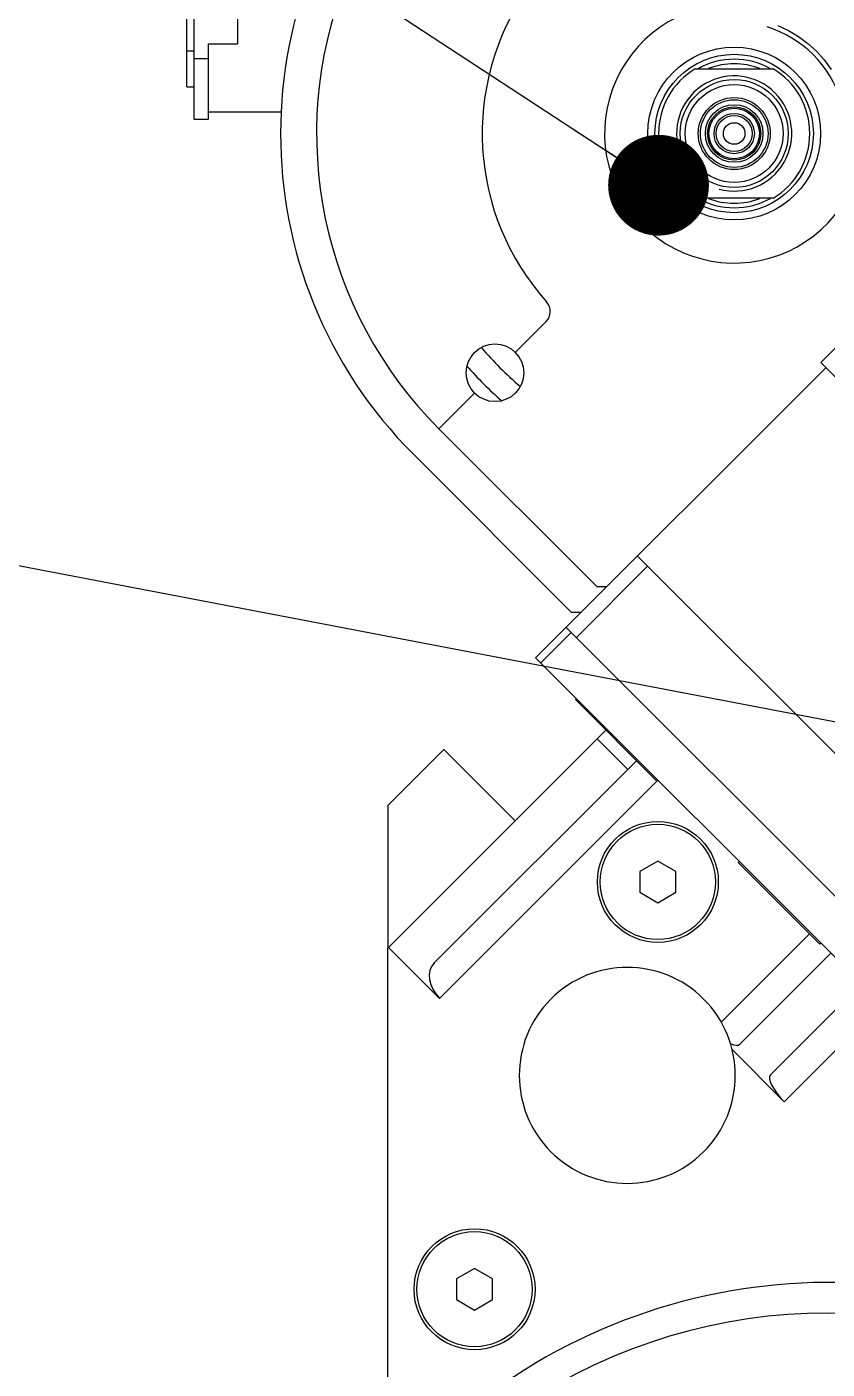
# Model space of a CAD drawing. Header units: millimetres. Extents: x 0 to 841, y 0 to 594.
# Drawn here: x 81.6 to 109.38, y 285.55 to 332.15 of the extents above; entities that cross this region are included whole.
import ezdxf

# ---------------------------------------------------------------- set-up
doc = ezdxf.new("R2010")
doc.units = ezdxf.units.MM
doc.header["$LTSCALE"] = 46.255
doc.layers.get('0').update_dxf_attribs({"linetype": 'CONTINUOUS'})
for name, color, linetype in [('02___PRT_ALL_AXES', 7, 'CONTINUOUS'), ('AXIS', 7, 'CONTINUOUS'), ('NOTE', 7, 'CONTINUOUS')]:
    doc.layers.add(name, color=color, linetype=linetype)
doc.styles.get("Standard").update_dxf_attribs({"font": 'txt', "width": 0.85})
doc.dimstyles.get("Standard").update_dxf_attribs({"dimtxt": 3.5, "dimasz": 3.5, "dimexe": 1.5, "dimexo": 1, "dimtad": 1, "dimtxsty": 'STANDARD', "dimblk": '_FILLED', "dimblk1": '_FILLED', "dimblk2": '_FILLED', "dimcen": 0.09, "dimadec": 0, "dimazin": 0, "dimtol": 1, "dimtp": 0.01, "dimtm": 0.01, "dimtfac": 1, "dimtofl": 0, "dimtmove": 0, "dimatfit": 3, "dimldrblk": '_FILLED', "dimfxl": 1, "dimtolj": 1, "dimarcsym": 0})

# ---------------------------------------------------------------- blocks, each defined once
blk = doc.blocks.new('_FILLED')
at = {"color": 0, "linetype": 'BYBLOCK'}
blk.add_solid([(0, 0), (-1, 0.214), (-1, -0.214)], dxfattribs=at)

msp = doc.modelspace()

# ---------------------------------------------------------------- linework, layer by layer
at = {"color": 7, "linetype": 'CONTINUOUS'}
for p, q in [((88.904, 336.724), (88.904, 331.564)), ((87.154, 330.076), (87.154, 335.826)), ((87.404, 328.951), (87.404, 332.451)), ((87.904, 328.951), (87.904, 331.564)), ((87.904, 331.564), (88.904, 331.564)), ((87.154, 331.326), (87.404, 331.326)), ((87.404, 331.053), (87.904, 331.053)), ((104.802, 330.701), (107.506, 330.701)), ((87.154, 330.076), (87.404, 330.076)), ((87.904, 329.201), (90.425, 329.201)), ((87.404, 328.951), (87.904, 328.951)), ((107.506, 326.201), (104.802, 326.201)), ((111.988, 323.325), (109.159, 320.497)), ((98.553, 320.85), (99.623, 321.92)), ((99.26, 310.243), (109.336, 320.32)), ((113.227, 316.429), (109.159, 320.497)), ((95.901, 318.198), (97.139, 319.436)), ((101.381, 312.718), (95.901, 318.198)), ((100.497, 311.834), (95.017, 317.315)), ((102.795, 313.779), (114.109, 302.465)), ((103.149, 313.425), (100.674, 310.951)), ((101.381, 312.718), (101.735, 312.718)), ((100.497, 311.834), (100.851, 311.834)), ((99.437, 310.067), (100.497, 311.127)), ((128.251, 283.373), (100.321, 311.304)), ((118.352, 291.152), (99.26, 310.243)), ((120.65, 309.006), (107.415, 295.771)), ((100.674, 308.829), (100.639, 308.794)), ((103.467, 305.965), (100.639, 308.794)), ((94.133, 300.167), (101.699, 307.733)), ((101.397, 307.431), (102.458, 306.37)), ((96.078, 307.061), (94.13, 305.114)), ((98.553, 304.587), (96.078, 307.061)), ((102.76, 306.673), (95.731, 299.644)), ((95.925, 298.423), (103.503, 306.001)), ((94.13, 305.114), (94.13, 300.167)), ((103.503, 303.187), (102.878, 302.826)), ((104.128, 302.826), (103.503, 303.187)), ((106.331, 303.172), (106.296, 303.137)), ((109.124, 300.309), (106.296, 303.137)), ((102.878, 302.826), (102.878, 302.104)), ((104.128, 302.104), (104.128, 302.826)), ((102.878, 302.104), (103.503, 301.744)), ((103.503, 301.744), (104.128, 302.104)), ((105.705, 297.596), (108.77, 300.662)), ((94.133, 283.904), (94.133, 300.167)), ((95.925, 298.423), (94.157, 300.191)), ((109.159, 300.344), (109.124, 300.309)), ((106.354, 296.831), (109.513, 299.99)), ((107.892, 294.834), (111.281, 298.223)), ((107.892, 294.834), (106.084, 296.642)), ((97.139, 289.045), (96.514, 288.684)), ((97.764, 288.684), (97.139, 289.045)), ((96.514, 288.684), (96.514, 287.962)), ((97.764, 287.962), (97.764, 288.684)), ((96.514, 287.962), (97.139, 287.601)), ((97.139, 287.601), (97.764, 287.962))]:
    msp.add_line(p, q, dxfattribs=at)
at = {"color": 6, "linetype": 'CONTINUOUS'}
for p, q in [((107.667, 332.203), (108.034, 332.03)), ((108.034, 332.03), (108.382, 331.821)), ((108.382, 331.821), (108.708, 331.579)), ((108.708, 331.579), (109.009, 331.306)), ((109.009, 331.306), (109.282, 331.006)), ((109.282, 331.006), (109.524, 330.679))]:
    msp.add_line(p, q, dxfattribs=at)
at = {"color": 7, "linetype": 'CONTINUOUS'}
for centre, radius in [((106.154, 328.451), 1.875), ((106.154, 328.451), 1.25), ((106.154, 328.451), 1.175), ((106.154, 328.451), 1), ((106.154, 328.451), 0.875), ((106.154, 328.451), 0.7), ((106.154, 328.451), 0.625), ((106.154, 328.451), 0.375), ((97.846, 320.143), 1), ((103.503, 302.465), 2), ((97.139, 288.323), 2)]:
    msp.add_circle(centre, radius, dxfattribs=at)
at = {"color": 7, "linetype": 'CONTINUOUS', "true_color": 0xffab00}
for radius in [1.7, 0.925]:
    msp.add_circle((106.154, 328.451), radius, dxfattribs=at)
at = {"color": 7, "linetype": 'CONTINUOUS'}
for centre, radius, start, end in [((106.154, 328.451), 15.75, 45, 225), ((106.154, 328.451), 14.5, 91.9102, 225), ((106.154, 328.451), 8.75, 144.8382, 221.9014), ((106.154, 328.451), 4.5, 85.826, 4.174), ((106.154, 328.451), 3.875, 17.117, 72.883), ((106.154, 328.451), 2.625, 121.0027, 238.9973), ((106.154, 328.451), 2.625, 301.0027, 58.9973), ((99.269, 322.274), 0.5, 315, 41.9014), ((106.154, 328.451), 11.5, 220.2457, 229.7543), ((106.154, 328.451), 12.3, 221.019, 228.981), ((102.442, 295.748), 3.75, 315, 135), ((109.478, 268.56), 20, 50.238, 128.2529), ((109.38, 268.495), 19, 56.0587, 123.8461)]:
    msp.add_arc(centre, radius, start, end, dxfattribs=at)
at = {"color": 2, "linetype": 'CONTINUOUS'}
msp.add_arc((106.154, 328.451), 2, 255, 195, dxfattribs=at)
at = {"color": 7, "linetype": 'CONTINUOUS'}
for centre, major_axis, ratio, start_param, end_param in [((96.439, 298.937), (0.707, -0.707), 0.726543, 3.141593, 4.712389), ((105.647, 297.538), (0.707, -0.707), 0.32492, -0.72411, 0), ((108.122, 295.064), (-0.707, 0.707), 0.32492, 0, 1.570796)]:
    msp.add_ellipse(centre, major_axis=major_axis, ratio=ratio, start_param=start_param, end_param=end_param, dxfattribs=at)
at = {"layer": '02___PRT_ALL_AXES', "color": 7, "linetype": 'CONTINUOUS'}
msp.add_circle((106.154, 328.451), 2.75, dxfattribs=at)
at = {"layer": 'AXIS', "color": 7, "linetype": 'CONTINUOUS'}
for centre, radius in [((106.154, 328.451), 3), ((103.503, 302.465), 2.1), ((97.139, 288.323), 2.1)]:
    msp.add_circle(centre, radius, dxfattribs=at)
for centre, radius, start, end in [((106.154, 328.451), 2.578, 60.8617, 119.1383), ((106.154, 328.451), 2.422, 68.4177, 111.5823), ((106.154, 328.451), 2.578, 240.8617, 299.1383), ((106.154, 328.451), 2.422, 248.4177, 291.5823), ((102.442, 295.748), 3.75, 135, 315)]:
    msp.add_arc(centre, radius, start, end, dxfattribs=at)

# ---------------------------------------------------------------- leaders
at = {"layer": 'NOTE', "color": 2, "linetype": 'CONTINUOUS'}
for points in [[(103.527, 326.656), (61.186, 354.373), (55.186, 354.373)], [(130.536, 304.019), (67.455, 316.085), (61.455, 316.085)]]:
    msp.add_leader(points, dimstyle='STANDARD', override={"dimtad": 0, "dimldrblk": 'DOT'}, dxfattribs=at)

doc.saveas('drawing.dxf')
